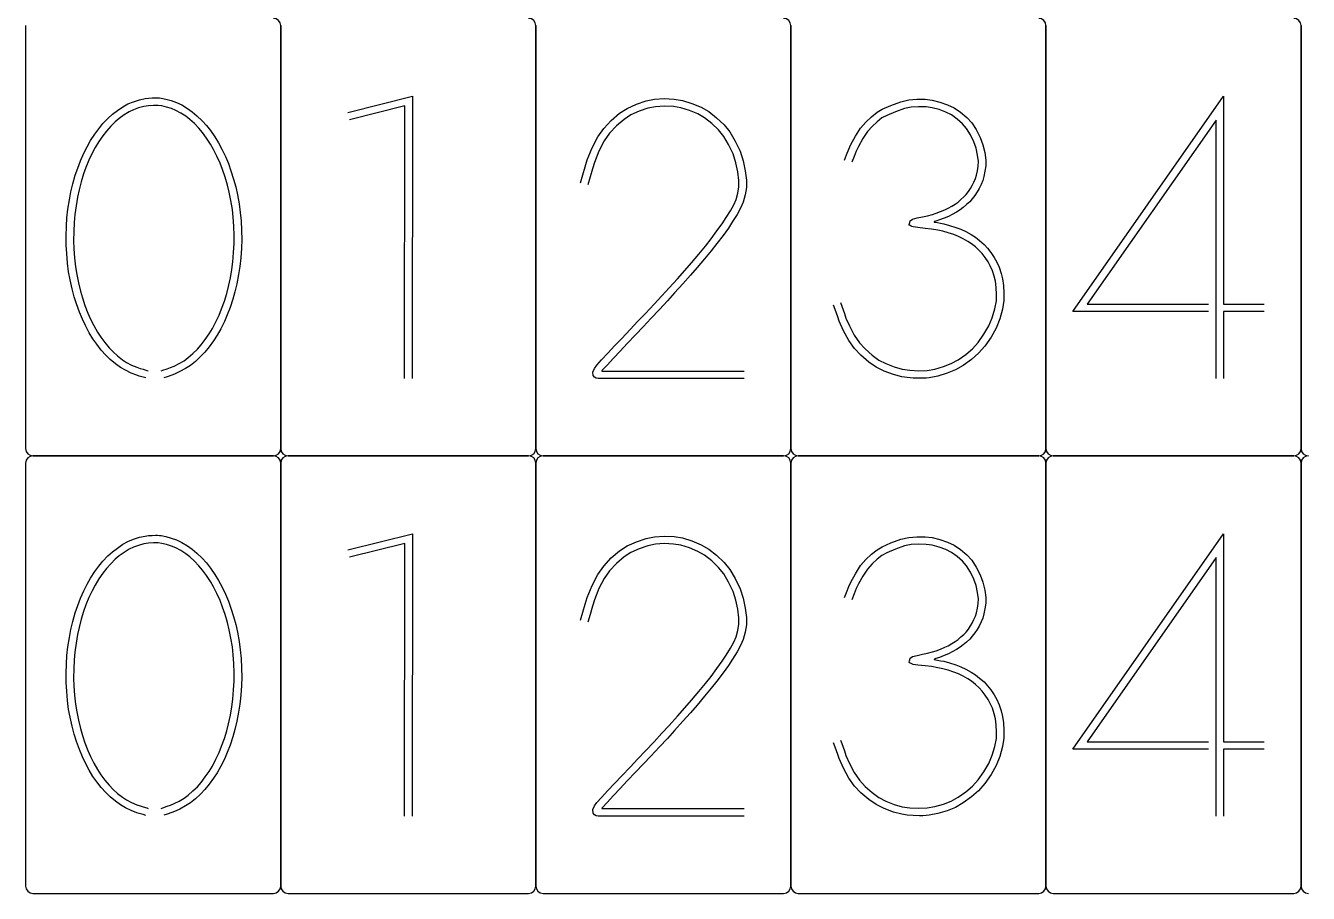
# Model space of a CAD drawing. Header units: millimetres. Extents: x -1 to 349, y -2 to 358.
# Drawn here: x -1 to 175, y -2 to 117 of the extents above; entities that cross this region are included whole.
import ezdxf

# ---------------------------------------------------------------- set-up
doc = ezdxf.new("R2010")
doc.units = ezdxf.units.MM

msp = doc.modelspace()

# ---------------------------------------------------------------- linework, layer by layer
for points in [[(-1, 117), (-1, 59)], [(34, 117), (34, 59)], [(34, 59), (34, 117)], [(69, 117), (69, 59)], [(69, 59), (69, 117)], [(104, 117), (104, 59)], [(104, 59), (104, 117)], [(139, 117), (139, 59)], [(139, 59), (139, 117)], [(174, 117), (174, 59)], [(174, 59), (174, 117)], [(11.58, 105.36), (12.35, 105.87)], [(12.35, 105.87), (13.04, 106.26)], [(13.04, 106.26), (13.78, 106.56)], [(13.78, 106.56), (14.62, 106.83)], [(14.5, 105.72), (13.79, 105.46)], [(15.23, 105.92), (14.5, 105.72)], [(14.62, 106.83), (15.38, 107)], [(15.85, 106.02), (15.23, 105.92)], [(15.38, 107), (15.84, 107.06)], [(15.84, 107.06), (16.34, 107.09)], [(16.54, 106.07), (15.85, 106.02)], [(16.34, 107.09), (16.83, 107.1)], [(17.19, 106.07), (16.54, 106.07)], [(16.83, 107.1), (17.11, 107.1)], [(17.11, 107.1), (17.36, 107.09)], [(17.7, 106), (17.19, 106.07)], [(17.36, 107.09), (17.58, 107.07)], [(17.58, 107.07), (18.22, 106.94)], [(18.34, 105.84), (17.7, 106)], [(18.22, 106.94), (18.98, 106.72)], [(19, 105.63), (18.34, 105.84)], [(18.98, 106.72), (19.69, 106.46)], [(19.6, 105.38), (19, 105.63)], [(19.69, 106.46), (20.41, 106.12)], [(20.41, 106.12), (21.19, 105.66)], [(21.19, 105.66), (21.87, 105.18)], [(43.2, 105.09), (52.06, 107.31)], [(51.03, 105.99), (43.45, 104.09)], [(50.99, 68.6), (51.03, 105.99)], [(52.06, 107.31), (52.02, 68.6)], [(80.49, 104.98), (81.54, 105.65)], [(81.54, 105.65), (82.8, 106.23)], [(82.8, 106.23), (84.12, 106.68)], [(84.37, 105.68), (83.18, 105.27)], [(84.12, 106.68), (85.28, 106.91)], [(85.41, 105.89), (84.37, 105.68)], [(85.28, 106.91), (86.62, 106.99)], [(86.63, 105.96), (85.41, 105.89)], [(86.62, 106.99), (87.98, 106.93)], [(87.87, 105.91), (86.63, 105.96)], [(88.91, 105.74), (87.87, 105.91)], [(87.98, 106.93), (89.14, 106.74)], [(90.07, 105.37), (88.91, 105.74)], [(89.14, 106.74), (90.42, 106.34)], [(90.42, 106.34), (91.69, 105.81)], [(91.69, 105.81), (92.73, 105.22)], [(116.51, 105.53), (117.7, 106.05)], [(117.7, 106.05), (119.1, 106.56)], [(119.6, 105.64), (118.35, 105.2)], [(119.1, 106.56), (120.18, 106.81)], [(120.51, 105.82), (119.6, 105.64)], [(120.18, 106.81), (121.28, 106.9)], [(121.53, 105.88), (120.51, 105.82)], [(121.28, 106.9), (122.42, 106.9)], [(122.54, 105.86), (121.53, 105.88)], [(122.42, 106.9), (123.4, 106.79)], [(123.39, 105.74), (122.54, 105.86)], [(124.35, 105.48), (123.39, 105.74)], [(123.4, 106.79), (124.45, 106.53)], [(124.45, 106.53), (125.5, 106.16)], [(125.5, 106.16), (126.38, 105.74)], [(126.38, 105.74), (127.27, 105.14)], [(142.68, 77.78), (163.36, 107.31)], [(163.36, 107.31), (163.36, 78.8)], [(9.61, 103.56), (10.29, 104.27)], [(10.29, 104.27), (10.91, 104.85)], [(10.91, 104.85), (11.58, 105.36)], [(11.85, 104.29), (11.3, 103.82)], [(12.52, 104.76), (11.85, 104.29)], [(13.2, 105.18), (12.52, 104.76)], [(13.79, 105.46), (13.2, 105.18)], [(20.29, 105), (19.6, 105.38)], [(20.96, 104.57), (20.29, 105)], [(21.52, 104.14), (20.96, 104.57)], [(22.15, 103.56), (21.52, 104.14)], [(21.87, 105.18), (22.51, 104.64)], [(22.51, 104.64), (23.2, 103.97)], [(23.2, 103.97), (23.81, 103.31)], [(78.33, 102.89), (79.36, 104)], [(79.36, 104), (80.49, 104.98)], [(81.1, 104.15), (80.07, 103.25)], [(82.03, 104.75), (81.1, 104.15)], [(83.18, 105.27), (82.03, 104.75)], [(91.23, 104.89), (90.07, 105.37)], [(92.16, 104.36), (91.23, 104.89)], [(93.13, 103.59), (92.16, 104.36)], [(92.73, 105.22), (93.8, 104.38)], [(93.8, 104.38), (94.83, 103.39)], [(114.27, 103.77), (115.06, 104.51)], [(115.06, 104.51), (115.83, 105.13)], [(115.83, 105.13), (116.51, 105.53)], [(116.5, 104.35), (115.85, 103.83)], [(117.16, 104.69), (116.5, 104.35)], [(118.35, 105.2), (117.16, 104.69)], [(125.27, 105.15), (124.35, 105.48)], [(126.02, 104.76), (125.27, 105.15)], [(126.81, 104.19), (126.02, 104.76)], [(127.56, 103.55), (126.81, 104.19)], [(127.27, 105.14), (128.13, 104.42)], [(128.13, 104.42), (128.81, 103.69)], [(162.33, 104.05), (144.66, 78.8)], [(162.33, 78.8), (162.33, 104.05)], [(7.92, 101.24), (8.49, 102.13)], [(8.49, 102.13), (9.03, 102.87)], [(9.03, 102.87), (9.61, 103.56)], [(10.09, 102.54), (9.6, 101.91)], [(10.69, 103.21), (10.09, 102.54)], [(11.3, 103.82), (10.69, 103.21)], [(22.77, 102.93), (22.15, 103.56)], [(23.27, 102.34), (22.77, 102.93)], [(23.82, 101.58), (23.27, 102.34)], [(23.81, 103.31), (24.36, 102.6)], [(24.36, 102.6), (24.96, 101.74)], [(77.52, 101.75), (78.33, 102.89)], [(79.12, 102.24), (78.39, 101.2)], [(80.07, 103.25), (79.12, 102.24)], [(94.08, 102.7), (93.13, 103.59)], [(94.79, 101.82), (94.08, 102.7)], [(94.83, 103.39), (95.63, 102.42)], [(95.63, 102.42), (96.37, 101.18)], [(112.85, 101.84), (113.57, 102.94)], [(113.57, 102.94), (114.27, 103.77)], [(114.51, 102.48), (113.86, 101.52)], [(115.14, 103.18), (114.51, 102.48)], [(115.85, 103.83), (115.14, 103.18)], [(128.11, 102.9), (127.56, 103.55)], [(128.65, 102.03), (128.11, 102.9)], [(128.81, 103.69), (129.43, 102.75)], [(129.43, 102.75), (129.98, 101.68)], [(6.99, 99.5), (7.42, 100.38)], [(7.42, 100.38), (7.92, 101.24)], [(9.06, 101.12), (8.54, 100.27)], [(9.6, 101.91), (9.06, 101.12)], [(24.36, 100.77), (23.82, 101.58)], [(24.79, 100.03), (24.36, 100.77)], [(24.96, 101.74), (25.47, 100.92)], [(25.47, 100.92), (25.93, 100.07)], [(76.73, 100.23), (77.52, 101.75)], [(78.39, 101.2), (77.66, 99.79)], [(95.46, 100.69), (94.79, 101.82)], [(96.06, 99.4), (95.46, 100.69)], [(96.37, 101.18), (97.02, 99.77)], [(111.97, 100.07), (112.23, 100.68)], [(112.23, 100.68), (112.85, 101.84)], [(113.26, 100.45), (112.97, 99.79)], [(113.86, 101.52), (113.26, 100.45)], [(129.12, 101.08), (128.65, 102.03)], [(129.41, 100.2), (129.12, 101.08)], [(129.98, 101.68), (130.35, 100.66)], [(130.35, 100.66), (130.6, 99.6)], [(6.53, 98.46), (6.99, 99.5)], [(7.69, 98.56), (7.27, 97.57)], [(8.13, 99.51), (7.69, 98.56)], [(8.54, 100.27), (8.13, 99.51)], [(25.25, 99.11), (24.79, 100.03)], [(25.69, 98.15), (25.25, 99.11)], [(25.93, 100.07), (26.41, 99.05)], [(26.41, 99.05), (26.82, 98.09)], [(75.77, 97.65), (76.06, 98.58)], [(76.06, 98.58), (76.73, 100.23)], [(77.66, 99.79), (77.03, 98.24)], [(96.45, 98.21), (96.06, 99.4)], [(97.02, 99.77), (97.45, 98.47)], [(111.36, 98.56), (111.65, 99.27)], [(111.65, 99.27), (111.97, 100.07)], [(112.68, 99.06), (112.36, 98.27)], [(112.97, 99.79), (112.68, 99.06)], [(129.61, 99.26), (129.41, 100.2)], [(129.72, 98.39), (129.61, 99.26)], [(130.6, 99.6), (130.73, 98.57)], [(130.73, 98.57), (130.73, 97.78)], [(5.81, 96.48), (6.14, 97.47)], [(6.14, 97.47), (6.53, 98.46)], [(7.27, 97.57), (6.95, 96.67)], [(26.03, 97.27), (25.69, 98.15)], [(26.38, 96.23), (26.03, 97.27)], [(26.82, 98.09), (27.17, 97.11)], [(27.17, 97.11), (27.53, 95.97)], [(75.45, 96.54), (75.77, 97.65)], [(76.76, 97.37), (76.44, 96.26)], [(77.03, 98.24), (76.76, 97.37)], [(96.72, 96.97), (96.45, 98.21)], [(96.87, 95.78), (96.72, 96.97)], [(97.45, 98.47), (97.74, 97.1)], [(97.74, 97.1), (97.9, 95.81)], [(129.47, 96.48), (129.6, 97.09)], [(129.6, 97.09), (129.69, 97.75)], [(129.69, 97.75), (129.72, 98.39)], [(130.63, 97.03), (130.49, 96.32)], [(130.73, 97.78), (130.63, 97.03)], [(5.21, 94.2), (5.48, 95.3)], [(5.48, 95.3), (5.81, 96.48)], [(6.63, 95.6), (6.33, 94.48)], [(6.95, 96.67), (6.63, 95.6)], [(26.7, 95.13), (26.38, 96.23)], [(26.94, 94.15), (26.7, 95.13)], [(27.53, 95.97), (27.83, 94.89)], [(75.14, 95.45), (75.45, 96.54)], [(76.44, 96.26), (76.13, 95.17)], [(96.87, 94.9), (96.87, 95.78)], [(97.9, 95.81), (97.9, 94.81)], [(128.65, 94.67), (128.87, 95.06)], [(128.87, 95.06), (129.11, 95.54)], [(129.11, 95.54), (129.32, 96.03)], [(129.32, 96.03), (129.47, 96.48)], [(130.09, 95.22), (129.83, 94.66)], [(130.32, 95.76), (130.09, 95.22)], [(130.49, 96.32), (130.32, 95.76)], [(5, 93.11), (5.21, 94.2)], [(6.11, 93.49), (5.92, 92.31)], [(6.33, 94.48), (6.11, 93.49)], [(27.16, 93), (26.94, 94.15)], [(27.83, 94.89), (28.06, 93.81)], [(28.06, 93.81), (28.28, 92.55)], [(96.48, 93.16), (96.73, 94.03)], [(96.73, 94.03), (96.87, 94.9)], [(97.73, 93.8), (97.45, 92.8)], [(97.9, 94.81), (97.73, 93.8)], [(127.34, 93.16), (127.72, 93.51)], [(127.72, 93.51), (128.03, 93.84)], [(128.03, 93.84), (128.35, 94.25)], [(128.35, 94.25), (128.65, 94.67)], [(129.25, 93.73), (128.88, 93.26)], [(129.57, 94.2), (129.25, 93.73)], [(129.83, 94.66), (129.57, 94.2)], [(4.67, 90.64), (4.81, 91.83)], [(4.81, 91.83), (5, 93.11)], [(5.92, 92.31), (5.75, 91.09)], [(27.36, 91.79), (27.16, 93)], [(27.48, 90.73), (27.36, 91.79)], [(28.28, 92.55), (28.45, 91.38)], [(95.14, 90.68), (95.72, 91.62)], [(95.72, 91.62), (96.18, 92.45)], [(96.18, 92.45), (96.48, 93.16)], [(97.1, 91.99), (96.61, 91.11)], [(97.45, 92.8), (97.1, 91.99)], [(124.55, 91.51), (125.11, 91.74)], [(125.11, 91.74), (125.57, 91.96)], [(125.57, 91.96), (126.07, 92.25)], [(126.07, 92.25), (126.55, 92.54)], [(126.55, 92.54), (126.93, 92.81)], [(127.21, 91.75), (126.71, 91.43)], [(126.93, 92.81), (127.34, 93.16)], [(127.65, 92.07), (127.21, 91.75)], [(128.11, 92.47), (127.65, 92.07)], [(128.53, 92.86), (128.11, 92.47)], [(128.88, 93.26), (128.53, 92.86)], [(4.6, 89.48), (4.67, 90.64)], [(5.65, 90.02), (5.6, 88.78)], [(5.75, 91.09), (5.65, 90.02)], [(27.56, 89.5), (27.48, 90.73)], [(28.45, 91.38), (28.55, 90.23)], [(28.55, 90.23), (28.62, 88.9)], [(93.86, 88.84), (94.58, 89.83)], [(94.58, 89.83), (95.14, 90.68)], [(96.01, 90.13), (95.42, 89.25)], [(96.61, 91.11), (96.01, 90.13)], [(120.25, 89.71), (120.27, 89.87)], [(120.27, 89.87), (120.3, 90.01)], [(120.3, 90.01), (120.38, 90.24)], [(120.38, 90.24), (120.69, 90.46)], [(120.69, 90.46), (121.33, 90.63)], [(121.33, 90.63), (122.06, 90.78)], [(122.06, 90.78), (122.75, 90.94)], [(122.75, 90.94), (123.41, 91.11)], [(123.41, 91.11), (123.94, 91.28)], [(123.66, 90.12), (123.64, 90.07)], [(123.64, 90.07), (124.11, 90)], [(123.78, 90.15), (123.66, 90.12)], [(123.9, 90.19), (123.78, 90.15)], [(124.4, 90.36), (123.9, 90.19)], [(123.94, 91.28), (124.55, 91.51)], [(124.11, 90), (124.55, 89.91)], [(125.05, 90.6), (124.4, 90.36)], [(124.55, 89.91), (124.99, 89.82)], [(124.99, 89.82), (125.78, 89.61)], [(125.64, 90.85), (125.05, 90.6)], [(126.15, 91.11), (125.64, 90.85)], [(126.71, 91.43), (126.15, 91.11)], [(4.56, 88.14), (4.6, 89.48)], [(4.56, 86.91), (4.56, 88.14)], [(5.6, 88.78), (5.58, 87.5)], [(27.61, 88.23), (27.56, 89.5)], [(27.6, 87.12), (27.61, 88.23)], [(28.62, 88.9), (28.64, 87.66)], [(93.04, 87.75), (93.86, 88.84)], [(94.69, 88.24), (93.85, 87.12)], [(95.42, 89.25), (94.69, 88.24)], [(120.25, 89.66), (120.25, 89.71)], [(120.37, 89.59), (120.25, 89.66)], [(120.51, 89.51), (120.37, 89.59)], [(120.58, 89.47), (120.51, 89.51)], [(120.79, 89.4), (120.58, 89.47)], [(121.41, 89.3), (120.79, 89.4)], [(122.43, 89.2), (121.41, 89.3)], [(123.28, 89.09), (122.43, 89.2)], [(124.14, 88.95), (123.28, 89.09)], [(124.84, 88.8), (124.14, 88.95)], [(125.6, 88.59), (124.84, 88.8)], [(126.36, 88.34), (125.6, 88.59)], [(125.78, 89.61), (126.61, 89.34)], [(126.98, 88.1), (126.36, 88.34)], [(126.61, 89.34), (127.3, 89.08)], [(127.62, 87.78), (126.98, 88.1)], [(127.3, 89.08), (128, 88.75)], [(128, 88.75), (128.72, 88.35)], [(128.72, 88.35), (129.32, 87.97)], [(4.63, 85.74), (4.56, 86.91)], [(5.58, 87.5), (5.62, 86.4)], [(5.62, 86.4), (5.71, 85.17)], [(27.54, 85.89), (27.6, 87.12)], [(28.6, 86.49), (28.51, 85.16)], [(28.64, 87.66), (28.6, 86.49)], [(91.36, 85.68), (92.26, 86.78)], [(92.26, 86.78), (93.04, 87.75)], [(93.85, 87.12), (93.06, 86.13)], [(128.28, 87.42), (127.62, 87.78)], [(128.79, 87.08), (128.28, 87.42)], [(129.32, 86.66), (128.79, 87.08)], [(129.32, 87.97), (129.9, 87.52)], [(129.85, 86.18), (129.32, 86.66)], [(129.9, 87.52), (130.5, 86.99)], [(130.5, 86.99), (130.99, 86.48)], [(130.99, 86.48), (131.44, 85.89)], [(4.75, 84.43), (4.63, 85.74)], [(5.71, 85.17), (5.84, 83.93)], [(27.3, 83.58), (27.43, 84.63)], [(27.43, 84.63), (27.54, 85.89)], [(28.51, 85.16), (28.39, 83.95)], [(89.44, 83.44), (90.35, 84.49)], [(90.35, 84.49), (91.36, 85.68)], [(92.15, 85.03), (91.13, 83.82)], [(93.06, 86.13), (92.15, 85.03)], [(130.26, 85.74), (129.85, 86.18)], [(130.67, 85.2), (130.26, 85.74)], [(131.07, 84.6), (130.67, 85.2)], [(131.36, 84.04), (131.07, 84.6)], [(131.44, 85.89), (131.89, 85.22)], [(131.89, 85.22), (132.25, 84.58)], [(132.25, 84.58), (132.56, 83.86)], [(4.9, 83.23), (4.75, 84.43)], [(5.1, 82.14), (4.9, 83.23)], [(5.84, 83.93), (6, 82.89)], [(6, 82.89), (6.23, 81.75)], [(27.09, 82.42), (27.3, 83.58)], [(28.22, 82.85), (27.98, 81.61)], [(28.39, 83.95), (28.22, 82.85)], [(88.42, 82.29), (89.44, 83.44)], [(90.21, 82.76), (89.18, 81.6)], [(91.13, 83.82), (90.21, 82.76)], [(131.64, 83.38), (131.36, 84.04)], [(131.89, 82.63), (131.64, 83.38)], [(132.56, 83.86), (132.84, 83.03)], [(132.84, 83.03), (133.05, 82.27)], [(5.37, 80.92), (5.1, 82.14)], [(6.23, 81.75), (6.51, 80.6)], [(26.6, 80.27), (26.85, 81.24)], [(26.85, 81.24), (27.09, 82.42)], [(27.98, 81.61), (27.72, 80.48)], [(86.29, 79.95), (87.29, 81.04)], [(87.29, 81.04), (88.42, 82.29)], [(89.18, 81.6), (88.05, 80.35)], [(132.06, 81.95), (131.89, 82.63)], [(132.17, 81.11), (132.06, 81.95)], [(132.22, 80.14), (132.17, 81.11)], [(133.05, 82.27), (133.18, 81.37)], [(133.18, 81.37), (133.24, 80.31)], [(5.65, 79.82), (5.37, 80.92)], [(5.97, 78.83), (5.65, 79.82)], [(6.51, 80.6), (6.78, 79.65)], [(6.78, 79.65), (7.13, 78.62)], [(25.89, 78.17), (26.27, 79.22)], [(26.27, 79.22), (26.6, 80.27)], [(27.43, 79.47), (27.05, 78.34)], [(27.72, 80.48), (27.43, 79.47)], [(85.22, 78.79), (86.29, 79.95)], [(87.05, 79.25), (85.97, 78.09)], [(88.05, 80.35), (87.05, 79.25)], [(131.98, 78.15), (132.19, 79.24)], [(132.19, 79.24), (132.22, 80.14)], [(133.23, 79.29), (133.03, 78.12)], [(133.24, 80.31), (133.23, 79.29)], [(6.37, 77.72), (5.97, 78.83)], [(6.78, 76.73), (6.37, 77.72)], [(7.13, 78.62), (7.53, 77.59)], [(7.53, 77.59), (7.9, 76.75)], [(25.54, 77.3), (25.89, 78.17)], [(27.05, 78.34), (26.67, 77.32)], [(83.02, 76.45), (84.04, 77.54)], [(84.04, 77.54), (85.22, 78.79)], [(85.97, 78.09), (84.79, 76.83)], [(110.06, 78.06), (109.85, 78.66)], [(110.42, 77.05), (110.06, 78.06)], [(110.82, 79.01), (110.98, 78.54)], [(110.98, 78.54), (111.34, 77.53)], [(111.34, 77.53), (111.56, 76.9)], [(131.61, 76.93), (131.98, 78.15)], [(133.03, 78.12), (132.65, 76.78)], [(161.28, 77.78), (142.68, 77.78)], [(144.66, 78.8), (161.28, 78.8)], [(162.33, 77.78), (162.33, 78.8)], [(162.33, 68.6), (162.33, 77.78)], [(163.36, 78.8), (168.96, 78.8)], [(163.36, 77.78), (163.36, 68.6)], [(168.96, 77.78), (163.36, 77.78)], [(7.2, 75.86), (6.78, 76.73)], [(7.72, 74.89), (7.2, 75.86)], [(7.9, 76.75), (8.36, 75.86)], [(8.36, 75.86), (8.86, 74.97)], [(24.62, 75.46), (25.1, 76.38)], [(25.1, 76.38), (25.54, 77.3)], [(26.27, 76.42), (25.77, 75.43)], [(26.67, 77.32), (26.27, 76.42)], [(81.95, 75.32), (83.02, 76.45)], [(83.77, 75.74), (82.7, 74.62)], [(84.79, 76.83), (83.77, 75.74)], [(110.62, 76.49), (110.42, 77.05)], [(111.2, 75.16), (110.62, 76.49)], [(111.56, 76.9), (112.02, 75.81)], [(112.02, 75.81), (112.7, 74.55)], [(130.48, 74.67), (131.15, 75.82)], [(131.15, 75.82), (131.61, 76.93)], [(132.65, 76.78), (132.15, 75.53)], [(8.23, 74.04), (7.72, 74.89)], [(8.75, 73.3), (8.23, 74.04)], [(8.86, 74.97), (9.32, 74.27)], [(9.32, 74.27), (9.87, 73.54)], [(23.07, 73.21), (23.65, 73.96)], [(23.65, 73.96), (24.18, 74.73)], [(24.18, 74.73), (24.62, 75.46)], [(25.28, 74.54), (24.78, 73.78)], [(25.77, 75.43), (25.28, 74.54)], [(79.81, 73.08), (80.8, 74.11)], [(80.8, 74.11), (81.95, 75.32)], [(82.7, 74.62), (81.55, 73.41)], [(111.95, 73.81), (111.2, 75.16)], [(112.7, 74.55), (113.4, 73.51)], [(129.69, 73.55), (130.48, 74.67)], [(131.46, 74.3), (130.61, 73.05)], [(132.15, 75.53), (131.46, 74.3)], [(9.38, 72.51), (8.75, 73.3)], [(9.99, 71.81), (9.38, 72.51)], [(9.87, 73.54), (10.46, 72.82)], [(10.46, 72.82), (10.99, 72.26)], [(10.99, 72.26), (11.6, 71.71)], [(21.95, 72.04), (22.56, 72.62)], [(22.56, 72.62), (23.07, 73.21)], [(23.58, 72.22), (23, 71.61)], [(24.17, 72.95), (23.58, 72.22)], [(24.78, 73.78), (24.17, 72.95)], [(78.89, 72.1), (79.81, 73.08)], [(80.56, 72.37), (79.65, 71.4)], [(81.55, 73.41), (80.56, 72.37)], [(112.71, 72.73), (111.95, 73.81)], [(113.61, 71.79), (112.71, 72.73)], [(113.4, 73.51), (114.17, 72.67)], [(114.17, 72.67), (115.14, 71.82)], [(128.01, 71.91), (128.93, 72.69)], [(128.93, 72.69), (129.69, 73.55)], [(130.61, 73.05), (129.76, 72.07)], [(10.59, 71.23), (9.99, 71.81)], [(11.31, 70.63), (10.59, 71.23)], [(12.01, 70.12), (11.31, 70.63)], [(11.6, 71.71), (12.27, 71.19)], [(12.27, 71.19), (12.85, 70.81)], [(12.85, 70.81), (13.52, 70.46)], [(13.52, 70.46), (14.24, 70.15)], [(19.36, 70.31), (20.07, 70.66)], [(20.07, 70.66), (20.73, 71.05)], [(20.73, 71.05), (21.3, 71.47)], [(21.61, 70.41), (20.95, 69.98)], [(21.3, 71.47), (21.95, 72.04)], [(22.29, 70.96), (21.61, 70.41)], [(23, 71.61), (22.29, 70.96)], [(77.03, 69.99), (77.37, 70.45)], [(77.37, 70.45), (78.01, 71.15)], [(78.01, 71.15), (78.89, 72.1)], [(78.77, 70.46), (78.16, 69.79)], [(79.65, 71.4), (78.77, 70.46)], [(114.68, 70.87), (113.61, 71.79)], [(115.69, 70.17), (114.68, 70.87)], [(115.14, 71.82), (116.08, 71.14)], [(116.08, 71.14), (117.04, 70.65)], [(117.04, 70.65), (118.19, 70.19)], [(124.93, 70.25), (126.01, 70.66)], [(126.01, 70.66), (126.96, 71.18)], [(127.65, 70.4), (126.58, 69.79)], [(126.96, 71.18), (128.01, 71.91)], [(128.79, 71.22), (127.65, 70.4)], [(129.76, 72.07), (128.79, 71.22)], [(12.68, 69.73), (12.01, 70.12)], [(13.48, 69.35), (12.68, 69.73)], [(14.25, 69.05), (13.48, 69.35)], [(14.24, 70.15), (14.73, 69.99)], [(14.59, 68.95), (14.25, 69.05)], [(15.11, 68.8), (14.59, 68.95)], [(14.73, 69.99), (15.13, 69.87)], [(15.5, 68.69), (15.11, 68.8)], [(15.13, 69.87), (15.64, 69.72)], [(15.64, 69.72), (15.81, 69.65)], [(17.61, 69.64), (17.8, 69.73)], [(17.8, 69.73), (18.4, 69.95)], [(18.43, 68.86), (17.97, 68.7)], [(18.4, 69.95), (18.87, 70.11)], [(19.04, 69.08), (18.43, 68.86)], [(18.87, 70.11), (19.36, 70.31)], [(19.41, 69.21), (19.04, 69.08)], [(20.16, 69.55), (19.41, 69.21)], [(20.95, 69.98), (20.16, 69.55)], [(76.83, 69.49), (77.03, 69.99)], [(76.88, 69), (76.83, 69.49)], [(77.03, 68.78), (76.88, 69)], [(77.26, 68.65), (77.03, 68.78)], [(77.54, 68.6), (77.26, 68.65)], [(78.07, 69.68), (78.05, 69.63)], [(78.05, 69.63), (83.45, 69.63)], [(78.11, 69.73), (78.07, 69.68)], [(78.16, 69.79), (78.11, 69.73)], [(83.45, 69.63), (92.78, 69.63)], [(92.78, 69.63), (97.57, 69.63)], [(116.8, 69.63), (115.69, 70.17)], [(118.06, 69.15), (116.8, 69.63)], [(119.22, 68.84), (118.06, 69.15)], [(118.19, 70.19), (119.28, 69.88)], [(119.95, 68.73), (119.22, 68.84)], [(119.28, 69.88), (120.33, 69.73)], [(120.77, 68.66), (119.95, 68.73)], [(120.33, 69.73), (121.56, 69.67)], [(121.63, 68.64), (120.77, 68.66)], [(121.56, 69.67), (122.69, 69.72)], [(122.11, 68.65), (121.63, 68.64)], [(122.56, 68.67), (122.11, 68.65)], [(122.96, 68.71), (122.56, 68.67)], [(122.69, 69.72), (123.74, 69.91)], [(124.14, 68.94), (122.96, 68.71)], [(123.74, 69.91), (124.93, 70.25)], [(125.44, 69.33), (124.14, 68.94)], [(126.58, 69.79), (125.44, 69.33)], [(82.87, 68.6), (77.54, 68.6)], [(92.45, 68.6), (82.87, 68.6)], [(97.57, 68.6), (92.45, 68.6)], [(-1, 57), (-1, -1)], [(33, 58), (0, 58)], [(0, 58), (33, 58)], [(34, 57), (34, -1)], [(34, -1), (34, 57)], [(68, 58), (35, 58)], [(35, 58), (68, 58)], [(69, 57), (69, -1)], [(69, -1), (69, 57)], [(103, 58), (70, 58)], [(70, 58), (103, 58)], [(104, 57), (104, -1)], [(104, -1), (104, 57)], [(138, 58), (105, 58)], [(105, 58), (138, 58)], [(139, 57), (139, -1)], [(139, -1), (139, 57)], [(173, 58), (140, 58)], [(140, 58), (173, 58)], [(174, 57), (174, -1)], [(174, -1), (174, 57)], [(11.58, 45.36), (12.35, 45.87)], [(12.35, 45.87), (13.04, 46.26)], [(13.04, 46.26), (13.78, 46.56)], [(13.78, 46.56), (14.62, 46.83)], [(15.23, 45.92), (14.5, 45.72)], [(14.62, 46.83), (15.38, 47)], [(15.85, 46.02), (15.23, 45.92)], [(15.38, 47), (15.84, 47.06)], [(15.84, 47.06), (16.34, 47.09)], [(16.54, 46.07), (15.85, 46.02)], [(16.34, 47.09), (16.83, 47.1)], [(17.19, 46.07), (16.54, 46.07)], [(16.83, 47.1), (17.11, 47.1)], [(17.11, 47.1), (17.36, 47.09)], [(17.7, 46), (17.19, 46.07)], [(17.36, 47.09), (17.58, 47.07)], [(17.58, 47.07), (18.22, 46.94)], [(18.34, 45.84), (17.7, 46)], [(18.22, 46.94), (18.98, 46.72)], [(19, 45.63), (18.34, 45.84)], [(18.98, 46.72), (19.69, 46.46)], [(19.69, 46.46), (20.41, 46.12)], [(20.41, 46.12), (21.19, 45.66)], [(43.2, 45.09), (52.06, 47.31)], [(51.03, 45.99), (43.45, 44.09)], [(50.99, 8.6), (51.03, 45.99)], [(52.06, 47.31), (52.02, 8.6)], [(81.54, 45.65), (82.8, 46.23)], [(82.8, 46.23), (84.12, 46.68)], [(84.12, 46.68), (85.28, 46.91)], [(85.41, 45.89), (84.37, 45.68)], [(85.28, 46.91), (86.62, 46.99)], [(86.63, 45.96), (85.41, 45.89)], [(86.62, 46.99), (87.98, 46.93)], [(87.87, 45.91), (86.63, 45.96)], [(88.91, 45.74), (87.87, 45.91)], [(87.98, 46.93), (89.14, 46.74)], [(89.14, 46.74), (90.42, 46.34)], [(90.42, 46.34), (91.69, 45.81)], [(91.69, 45.81), (92.73, 45.22)], [(116.51, 45.53), (117.7, 46.05)], [(117.7, 46.05), (119.1, 46.56)], [(119.1, 46.56), (120.18, 46.81)], [(120.51, 45.82), (119.6, 45.64)], [(120.18, 46.81), (121.28, 46.9)], [(121.53, 45.88), (120.51, 45.82)], [(121.28, 46.9), (122.42, 46.9)], [(122.54, 45.86), (121.53, 45.88)], [(122.42, 46.9), (123.4, 46.79)], [(123.39, 45.74), (122.54, 45.86)], [(123.4, 46.79), (124.45, 46.53)], [(124.45, 46.53), (125.5, 46.16)], [(125.5, 46.16), (126.38, 45.74)], [(142.68, 17.78), (163.36, 47.31)], [(163.36, 47.31), (163.36, 18.8)], [(9.61, 43.56), (10.29, 44.27)], [(10.29, 44.27), (10.91, 44.85)], [(10.91, 44.85), (11.58, 45.36)], [(11.85, 44.29), (11.3, 43.82)], [(12.52, 44.76), (11.85, 44.29)], [(13.2, 45.18), (12.52, 44.76)], [(13.79, 45.46), (13.2, 45.18)], [(14.5, 45.72), (13.79, 45.46)], [(19.6, 45.38), (19, 45.63)], [(20.29, 45), (19.6, 45.38)], [(20.96, 44.57), (20.29, 45)], [(21.52, 44.14), (20.96, 44.57)], [(21.19, 45.66), (21.87, 45.18)], [(22.15, 43.56), (21.52, 44.14)], [(21.87, 45.18), (22.51, 44.64)], [(22.51, 44.64), (23.2, 43.97)], [(79.36, 44), (80.49, 44.98)], [(81.1, 44.15), (80.07, 43.25)], [(80.49, 44.98), (81.54, 45.65)], [(82.03, 44.75), (81.1, 44.15)], [(83.18, 45.27), (82.03, 44.75)], [(84.37, 45.68), (83.18, 45.27)], [(90.07, 45.37), (88.91, 45.74)], [(91.23, 44.89), (90.07, 45.37)], [(92.16, 44.36), (91.23, 44.89)], [(93.13, 43.59), (92.16, 44.36)], [(92.73, 45.22), (93.8, 44.38)], [(93.8, 44.38), (94.83, 43.39)], [(114.27, 43.77), (115.06, 44.51)], [(115.06, 44.51), (115.83, 45.13)], [(115.83, 45.13), (116.51, 45.53)], [(116.5, 44.35), (115.85, 43.83)], [(117.16, 44.69), (116.5, 44.35)], [(118.35, 45.2), (117.16, 44.69)], [(119.6, 45.64), (118.35, 45.2)], [(124.35, 45.48), (123.39, 45.74)], [(125.27, 45.15), (124.35, 45.48)], [(126.02, 44.76), (125.27, 45.15)], [(126.81, 44.19), (126.02, 44.76)], [(126.38, 45.74), (127.27, 45.14)], [(127.56, 43.55), (126.81, 44.19)], [(127.27, 45.14), (128.13, 44.42)], [(128.13, 44.42), (128.81, 43.69)], [(162.33, 44.05), (144.66, 18.8)], [(162.33, 18.8), (162.33, 44.05)], [(8.49, 42.13), (9.03, 42.87)], [(9.03, 42.87), (9.61, 43.56)], [(10.09, 42.54), (9.6, 41.91)], [(10.69, 43.21), (10.09, 42.54)], [(11.3, 43.82), (10.69, 43.21)], [(22.77, 42.93), (22.15, 43.56)], [(23.27, 42.34), (22.77, 42.93)], [(23.2, 43.97), (23.81, 43.31)], [(23.82, 41.58), (23.27, 42.34)], [(23.81, 43.31), (24.36, 42.6)], [(24.36, 42.6), (24.96, 41.74)], [(77.52, 41.75), (78.33, 42.89)], [(78.33, 42.89), (79.36, 44)], [(79.12, 42.24), (78.39, 41.2)], [(80.07, 43.25), (79.12, 42.24)], [(94.08, 42.7), (93.13, 43.59)], [(94.79, 41.82), (94.08, 42.7)], [(94.83, 43.39), (95.63, 42.42)], [(95.63, 42.42), (96.37, 41.18)], [(112.85, 41.84), (113.57, 42.94)], [(113.57, 42.94), (114.27, 43.77)], [(114.51, 42.48), (113.86, 41.52)], [(115.14, 43.18), (114.51, 42.48)], [(115.85, 43.83), (115.14, 43.18)], [(128.11, 42.9), (127.56, 43.55)], [(128.65, 42.03), (128.11, 42.9)], [(128.81, 43.69), (129.43, 42.75)], [(129.43, 42.75), (129.98, 41.68)], [(7.42, 40.38), (7.92, 41.24)], [(7.92, 41.24), (8.49, 42.13)], [(9.06, 41.12), (8.54, 40.27)], [(9.6, 41.91), (9.06, 41.12)], [(24.36, 40.77), (23.82, 41.58)], [(24.79, 40.03), (24.36, 40.77)], [(24.96, 41.74), (25.47, 40.92)], [(25.47, 40.92), (25.93, 40.07)], [(76.73, 40.23), (77.52, 41.75)], [(78.39, 41.2), (77.66, 39.79)], [(95.46, 40.69), (94.79, 41.82)], [(96.06, 39.4), (95.46, 40.69)], [(96.37, 41.18), (97.02, 39.77)], [(111.97, 40.07), (112.23, 40.68)], [(112.23, 40.68), (112.85, 41.84)], [(113.86, 41.52), (113.26, 40.45)], [(129.12, 41.08), (128.65, 42.03)], [(129.41, 40.2), (129.12, 41.08)], [(129.98, 41.68), (130.35, 40.66)], [(130.35, 40.66), (130.6, 39.6)], [(6.53, 38.46), (6.99, 39.5)], [(6.99, 39.5), (7.42, 40.38)], [(8.13, 39.51), (7.69, 38.56)], [(8.54, 40.27), (8.13, 39.51)], [(25.25, 39.11), (24.79, 40.03)], [(25.69, 38.15), (25.25, 39.11)], [(25.93, 40.07), (26.41, 39.05)], [(26.41, 39.05), (26.82, 38.09)], [(76.06, 38.58), (76.73, 40.23)], [(77.66, 39.79), (77.03, 38.24)], [(96.45, 38.21), (96.06, 39.4)], [(97.02, 39.77), (97.45, 38.47)], [(111.36, 38.56), (111.65, 39.27)], [(111.65, 39.27), (111.97, 40.07)], [(112.68, 39.06), (112.36, 38.27)], [(112.97, 39.79), (112.68, 39.06)], [(113.26, 40.45), (112.97, 39.79)], [(129.61, 39.26), (129.41, 40.2)], [(129.72, 38.39), (129.61, 39.26)], [(130.6, 39.6), (130.73, 38.57)], [(5.81, 36.48), (6.14, 37.47)], [(6.14, 37.47), (6.53, 38.46)], [(7.27, 37.57), (6.95, 36.67)], [(7.69, 38.56), (7.27, 37.57)], [(26.03, 37.27), (25.69, 38.15)], [(26.38, 36.23), (26.03, 37.27)], [(26.82, 38.09), (27.17, 37.11)], [(27.17, 37.11), (27.53, 35.97)], [(75.45, 36.54), (75.77, 37.65)], [(75.77, 37.65), (76.06, 38.58)], [(76.76, 37.37), (76.44, 36.26)], [(77.03, 38.24), (76.76, 37.37)], [(96.72, 36.97), (96.45, 38.21)], [(96.87, 35.78), (96.72, 36.97)], [(97.45, 38.47), (97.74, 37.1)], [(97.74, 37.1), (97.9, 35.81)], [(129.47, 36.48), (129.6, 37.09)], [(129.6, 37.09), (129.69, 37.75)], [(129.69, 37.75), (129.72, 38.39)], [(130.63, 37.03), (130.49, 36.32)], [(130.73, 37.78), (130.63, 37.03)], [(130.73, 38.57), (130.73, 37.78)], [(5.21, 34.2), (5.48, 35.3)], [(5.48, 35.3), (5.81, 36.48)], [(6.63, 35.6), (6.33, 34.48)], [(6.95, 36.67), (6.63, 35.6)], [(26.7, 35.13), (26.38, 36.23)], [(27.53, 35.97), (27.83, 34.88)], [(75.14, 35.45), (75.45, 36.54)], [(76.44, 36.26), (76.13, 35.17)], [(96.87, 34.9), (96.87, 35.78)], [(97.9, 35.81), (97.9, 34.81)], [(128.87, 35.06), (129.11, 35.54)], [(129.11, 35.54), (129.32, 36.03)], [(129.32, 36.03), (129.47, 36.48)], [(130.09, 35.22), (129.83, 34.66)], [(130.32, 35.76), (130.09, 35.22)], [(130.49, 36.32), (130.32, 35.76)], [(5, 33.11), (5.21, 34.2)], [(6.11, 33.49), (5.92, 32.31)], [(6.33, 34.48), (6.11, 33.49)], [(26.94, 34.15), (26.7, 35.13)], [(27.16, 33), (26.94, 34.15)], [(27.83, 34.88), (28.06, 33.81)], [(28.06, 33.81), (28.28, 32.55)], [(96.48, 33.16), (96.73, 34.03)], [(96.73, 34.03), (96.87, 34.9)], [(97.73, 33.8), (97.45, 32.8)], [(97.9, 34.81), (97.73, 33.8)], [(127.34, 33.16), (127.72, 33.51)], [(127.72, 33.51), (128.03, 33.84)], [(128.03, 33.84), (128.35, 34.25)], [(128.35, 34.25), (128.65, 34.67)], [(128.65, 34.67), (128.87, 35.06)], [(129.25, 33.73), (128.88, 33.26)], [(129.57, 34.2), (129.25, 33.73)], [(129.83, 34.66), (129.57, 34.2)], [(4.67, 30.64), (4.81, 31.83)], [(4.81, 31.83), (5, 33.11)], [(5.92, 32.31), (5.75, 31.09)], [(27.36, 31.79), (27.16, 33)], [(27.48, 30.73), (27.36, 31.79)], [(28.28, 32.55), (28.45, 31.38)], [(95.72, 31.62), (96.18, 32.45)], [(96.18, 32.45), (96.48, 33.16)], [(97.1, 31.99), (96.61, 31.11)], [(97.45, 32.8), (97.1, 31.99)], [(124.55, 31.51), (125.11, 31.74)], [(125.11, 31.74), (125.57, 31.96)], [(125.57, 31.96), (126.07, 32.25)], [(126.07, 32.25), (126.55, 32.54)], [(126.55, 32.54), (126.93, 32.81)], [(127.21, 31.75), (126.71, 31.43)], [(126.93, 32.81), (127.34, 33.16)], [(127.65, 32.07), (127.21, 31.75)], [(128.11, 32.47), (127.65, 32.07)], [(128.53, 32.86), (128.11, 32.47)], [(128.88, 33.26), (128.53, 32.86)], [(4.6, 29.48), (4.67, 30.64)], [(5.65, 30.02), (5.6, 28.78)], [(5.75, 31.09), (5.65, 30.02)], [(27.56, 29.5), (27.48, 30.73)], [(28.45, 31.38), (28.55, 30.23)], [(28.55, 30.23), (28.62, 28.9)], [(94.58, 29.83), (95.14, 30.68)], [(95.14, 30.68), (95.72, 31.62)], [(96.01, 30.13), (95.42, 29.25)], [(96.61, 31.11), (96.01, 30.13)], [(120.27, 29.87), (120.3, 30.01)], [(120.3, 30.01), (120.38, 30.24)], [(120.38, 30.24), (120.69, 30.46)], [(120.69, 30.46), (121.33, 30.63)], [(121.33, 30.63), (122.06, 30.78)], [(122.06, 30.78), (122.75, 30.94)], [(122.75, 30.94), (123.41, 31.11)], [(123.41, 31.11), (123.94, 31.28)], [(123.66, 30.12), (123.64, 30.07)], [(123.64, 30.07), (124.11, 30)], [(123.78, 30.15), (123.66, 30.12)], [(123.9, 30.19), (123.78, 30.15)], [(124.4, 30.36), (123.9, 30.19)], [(123.94, 31.28), (124.55, 31.51)], [(124.11, 30), (124.55, 29.91)], [(125.05, 30.6), (124.4, 30.36)], [(125.64, 30.85), (125.05, 30.6)], [(126.15, 31.11), (125.64, 30.85)], [(126.71, 31.43), (126.15, 31.11)], [(4.56, 28.14), (4.6, 29.48)], [(5.6, 28.78), (5.58, 27.5)], [(27.61, 28.23), (27.56, 29.5)], [(27.6, 27.12), (27.61, 28.23)], [(28.62, 28.9), (28.64, 27.66)], [(93.04, 27.75), (93.86, 28.84)], [(94.69, 28.24), (93.85, 27.12)], [(93.86, 28.84), (94.58, 29.83)], [(95.42, 29.25), (94.69, 28.24)], [(120.25, 29.71), (120.27, 29.87)], [(120.25, 29.66), (120.25, 29.71)], [(120.37, 29.59), (120.25, 29.66)], [(120.51, 29.51), (120.37, 29.59)], [(120.58, 29.47), (120.51, 29.51)], [(120.79, 29.4), (120.58, 29.47)], [(121.41, 29.3), (120.79, 29.4)], [(122.43, 29.2), (121.41, 29.3)], [(123.28, 29.09), (122.43, 29.2)], [(124.14, 28.95), (123.28, 29.09)], [(124.84, 28.8), (124.14, 28.95)], [(124.55, 29.91), (124.99, 29.82)], [(125.6, 28.59), (124.84, 28.8)], [(124.99, 29.82), (125.78, 29.61)], [(126.36, 28.34), (125.6, 28.59)], [(125.78, 29.61), (126.61, 29.34)], [(126.98, 28.1), (126.36, 28.34)], [(126.61, 29.34), (127.3, 29.08)], [(127.3, 29.08), (128, 28.75)], [(128, 28.75), (128.72, 28.35)], [(128.72, 28.35), (129.32, 27.97)], [(4.56, 26.91), (4.56, 28.14)], [(4.63, 25.74), (4.56, 26.91)], [(5.58, 27.5), (5.62, 26.4)], [(5.62, 26.4), (5.71, 25.17)], [(27.54, 25.89), (27.6, 27.12)], [(28.6, 26.49), (28.51, 25.16)], [(28.64, 27.66), (28.6, 26.49)], [(91.36, 25.68), (92.26, 26.78)], [(92.26, 26.78), (93.04, 27.75)], [(93.85, 27.12), (93.06, 26.13)], [(127.62, 27.78), (126.98, 28.1)], [(128.28, 27.42), (127.62, 27.78)], [(128.79, 27.08), (128.28, 27.42)], [(129.32, 26.66), (128.79, 27.08)], [(129.32, 27.97), (129.9, 27.52)], [(129.85, 26.18), (129.32, 26.66)], [(129.9, 27.52), (130.5, 26.99)], [(130.5, 26.99), (130.99, 26.48)], [(130.99, 26.48), (131.44, 25.89)], [(4.75, 24.43), (4.63, 25.74)], [(5.71, 25.17), (5.84, 23.93)], [(27.43, 24.63), (27.54, 25.89)], [(28.51, 25.16), (28.39, 23.95)], [(90.35, 24.49), (91.36, 25.68)], [(92.15, 25.03), (91.13, 23.82)], [(93.06, 26.13), (92.15, 25.03)], [(130.26, 25.74), (129.85, 26.18)], [(130.67, 25.2), (130.26, 25.74)], [(131.07, 24.6), (130.67, 25.2)], [(131.44, 25.89), (131.89, 25.22)], [(131.89, 25.22), (132.25, 24.58)], [(4.9, 23.23), (4.75, 24.43)], [(5.1, 22.14), (4.9, 23.23)], [(5.84, 23.93), (6, 22.89)], [(6, 22.89), (6.23, 21.75)], [(27.09, 22.42), (27.3, 23.58)], [(27.3, 23.58), (27.43, 24.63)], [(28.39, 23.95), (28.22, 22.85)], [(88.42, 22.29), (89.44, 23.44)], [(89.44, 23.44), (90.35, 24.49)], [(91.13, 23.82), (90.21, 22.76)], [(131.36, 24.04), (131.07, 24.6)], [(131.64, 23.38), (131.36, 24.04)], [(131.89, 22.63), (131.64, 23.38)], [(132.25, 24.58), (132.56, 23.86)], [(132.56, 23.86), (132.84, 23.03)], [(132.84, 23.03), (133.05, 22.27)], [(5.37, 20.92), (5.1, 22.14)], [(6.23, 21.75), (6.51, 20.6)], [(26.6, 20.27), (26.85, 21.24)], [(26.85, 21.24), (27.09, 22.42)], [(27.98, 21.61), (27.72, 20.48)], [(28.22, 22.85), (27.98, 21.61)], [(87.29, 21.04), (88.42, 22.29)], [(89.18, 21.6), (88.05, 20.35)], [(90.21, 22.76), (89.18, 21.6)], [(132.06, 21.95), (131.89, 22.63)], [(132.17, 21.11), (132.06, 21.95)], [(133.05, 22.27), (133.18, 21.37)], [(133.18, 21.37), (133.24, 20.31)], [(5.65, 19.82), (5.37, 20.92)], [(5.97, 18.83), (5.65, 19.82)], [(6.51, 20.6), (6.78, 19.65)], [(6.78, 19.65), (7.13, 18.62)], [(26.27, 19.22), (26.6, 20.27)], [(27.43, 19.47), (27.05, 18.34)], [(27.72, 20.48), (27.43, 19.47)], [(85.22, 18.79), (86.29, 19.95)], [(86.29, 19.95), (87.29, 21.04)], [(88.05, 20.35), (87.05, 19.25)], [(132.22, 20.14), (132.17, 21.11)], [(132.19, 19.24), (132.22, 20.14)], [(133.24, 20.31), (133.23, 19.29)], [(6.37, 17.72), (5.97, 18.83)], [(6.78, 16.73), (6.37, 17.72)], [(7.13, 18.62), (7.53, 17.59)], [(25.54, 17.3), (25.89, 18.17)], [(25.89, 18.17), (26.27, 19.22)], [(27.05, 18.34), (26.67, 17.32)], [(84.04, 17.54), (85.22, 18.79)], [(85.97, 18.09), (84.79, 16.83)], [(87.05, 19.25), (85.97, 18.09)], [(110.06, 18.06), (109.85, 18.66)], [(110.42, 17.05), (110.06, 18.06)], [(110.82, 19.01), (110.98, 18.54)], [(110.98, 18.54), (111.34, 17.53)], [(131.61, 16.93), (131.98, 18.15)], [(131.98, 18.15), (132.19, 19.24)], [(133.03, 18.12), (132.65, 16.78)], [(133.23, 19.29), (133.03, 18.12)], [(161.28, 17.78), (142.68, 17.78)], [(144.66, 18.8), (161.28, 18.8)], [(162.33, 17.78), (162.33, 18.8)], [(162.33, 8.6), (162.33, 17.78)], [(163.36, 18.8), (168.96, 18.8)], [(163.36, 17.78), (163.36, 8.6)], [(168.96, 17.78), (163.36, 17.78)], [(7.2, 15.86), (6.78, 16.73)], [(7.72, 14.89), (7.2, 15.86)], [(7.53, 17.59), (7.9, 16.75)], [(7.9, 16.75), (8.36, 15.86)], [(8.36, 15.86), (8.86, 14.97)], [(24.62, 15.46), (25.1, 16.38)], [(25.1, 16.38), (25.54, 17.3)], [(26.27, 16.42), (25.77, 15.43)], [(26.67, 17.32), (26.27, 16.42)], [(81.95, 15.32), (83.02, 16.45)], [(83.02, 16.45), (84.04, 17.54)], [(84.79, 16.83), (83.77, 15.74)], [(110.62, 16.49), (110.42, 17.05)], [(111.2, 15.16), (110.62, 16.49)], [(111.34, 17.53), (111.56, 16.9)], [(111.56, 16.9), (112.02, 15.81)], [(131.15, 15.82), (131.61, 16.93)], [(132.65, 16.78), (132.15, 15.53)], [(8.23, 14.04), (7.72, 14.89)], [(8.86, 14.97), (9.32, 14.27)], [(9.32, 14.27), (9.87, 13.54)], [(23.65, 13.96), (24.18, 14.73)], [(24.18, 14.73), (24.62, 15.46)], [(25.28, 14.54), (24.78, 13.78)], [(25.77, 15.43), (25.28, 14.54)], [(79.81, 13.08), (80.8, 14.11)], [(80.8, 14.11), (81.95, 15.32)], [(82.7, 14.62), (81.55, 13.41)], [(83.77, 15.74), (82.7, 14.62)], [(111.95, 13.81), (111.2, 15.16)], [(112.02, 15.81), (112.7, 14.55)], [(112.7, 14.55), (113.4, 13.51)], [(129.69, 13.55), (130.48, 14.67)], [(130.48, 14.67), (131.15, 15.82)], [(131.46, 14.3), (130.61, 13.05)], [(132.15, 15.53), (131.46, 14.3)], [(8.75, 13.3), (8.23, 14.04)], [(9.38, 12.51), (8.75, 13.3)], [(9.99, 11.81), (9.38, 12.51)], [(9.87, 13.54), (10.46, 12.82)], [(10.46, 12.82), (10.99, 12.26)], [(21.95, 12.04), (22.56, 12.62)], [(22.56, 12.62), (23.07, 13.21)], [(23.07, 13.21), (23.65, 13.96)], [(24.17, 12.95), (23.58, 12.22)], [(24.78, 13.78), (24.17, 12.95)], [(78.89, 12.1), (79.81, 13.08)], [(80.56, 12.37), (79.65, 11.4)], [(81.55, 13.41), (80.56, 12.37)], [(112.71, 12.72), (111.95, 13.81)], [(113.61, 11.79), (112.71, 12.72)], [(113.4, 13.51), (114.17, 12.67)], [(114.17, 12.67), (115.14, 11.82)], [(128.01, 11.91), (128.93, 12.69)], [(128.93, 12.69), (129.69, 13.55)], [(130.61, 13.05), (129.76, 12.07)], [(10.59, 11.23), (9.99, 11.81)], [(11.31, 10.63), (10.59, 11.23)], [(10.99, 12.26), (11.6, 11.71)], [(12.01, 10.12), (11.31, 10.63)], [(11.6, 11.71), (12.27, 11.19)], [(12.27, 11.19), (12.85, 10.81)], [(12.85, 10.81), (13.52, 10.46)], [(19.36, 10.31), (20.07, 10.66)], [(20.07, 10.66), (20.73, 11.05)], [(20.73, 11.05), (21.3, 11.47)], [(21.3, 11.47), (21.95, 12.04)], [(22.29, 10.96), (21.61, 10.41)], [(23, 11.61), (22.29, 10.96)], [(23.58, 12.22), (23, 11.61)], [(77.37, 10.45), (78.01, 11.15)], [(78.01, 11.15), (78.89, 12.1)], [(79.65, 11.4), (78.77, 10.46)], [(114.68, 10.87), (113.61, 11.79)], [(115.69, 10.17), (114.68, 10.87)], [(115.14, 11.82), (116.08, 11.14)], [(116.08, 11.14), (117.04, 10.65)], [(117.04, 10.65), (118.19, 10.19)], [(124.93, 10.25), (126.01, 10.66)], [(126.01, 10.66), (126.96, 11.18)], [(126.96, 11.18), (128.01, 11.91)], [(128.79, 11.22), (127.65, 10.4)], [(129.76, 12.07), (128.79, 11.22)], [(12.68, 9.73), (12.01, 10.12)], [(13.48, 9.35), (12.68, 9.73)], [(14.25, 9.05), (13.48, 9.35)], [(13.52, 10.46), (14.24, 10.15)], [(14.24, 10.15), (14.73, 9.99)], [(14.59, 8.95), (14.25, 9.05)], [(15.11, 8.8), (14.59, 8.95)], [(14.73, 9.99), (15.13, 9.87)], [(15.5, 8.69), (15.11, 8.8)], [(15.13, 9.87), (15.64, 9.72)], [(15.64, 9.72), (15.81, 9.65)], [(17.61, 9.64), (17.8, 9.73)], [(17.8, 9.73), (18.4, 9.95)], [(18.43, 8.86), (17.97, 8.7)], [(18.4, 9.95), (18.87, 10.11)], [(19.04, 9.08), (18.43, 8.86)], [(18.87, 10.11), (19.36, 10.31)], [(19.41, 9.21), (19.04, 9.08)], [(20.16, 9.55), (19.41, 9.21)], [(20.95, 9.98), (20.16, 9.55)], [(21.61, 10.41), (20.95, 9.98)], [(76.83, 9.49), (77.03, 9.99)], [(76.88, 9), (76.83, 9.49)], [(77.03, 8.78), (76.88, 9)], [(77.03, 9.99), (77.37, 10.45)], [(78.07, 9.68), (78.05, 9.63)], [(78.05, 9.63), (83.45, 9.63)], [(78.11, 9.73), (78.07, 9.68)], [(78.16, 9.79), (78.11, 9.73)], [(78.77, 10.46), (78.16, 9.79)], [(83.45, 9.63), (92.78, 9.63)], [(92.78, 9.63), (97.57, 9.63)], [(116.8, 9.63), (115.69, 10.17)], [(118.06, 9.15), (116.8, 9.63)], [(119.22, 8.84), (118.06, 9.15)], [(118.19, 10.19), (119.28, 9.88)], [(119.95, 8.73), (119.22, 8.84)], [(119.28, 9.88), (120.33, 9.73)], [(120.33, 9.73), (121.56, 9.67)], [(121.56, 9.67), (122.69, 9.72)], [(122.69, 9.72), (123.74, 9.91)], [(124.14, 8.94), (122.96, 8.71)], [(123.74, 9.91), (124.93, 10.25)], [(125.44, 9.33), (124.14, 8.94)], [(126.58, 9.79), (125.44, 9.33)], [(127.65, 10.4), (126.58, 9.79)], [(77.26, 8.65), (77.03, 8.78)], [(77.54, 8.6), (77.26, 8.65)], [(82.87, 8.6), (77.54, 8.6)], [(92.45, 8.6), (82.87, 8.6)], [(97.57, 8.6), (92.45, 8.6)], [(120.77, 8.66), (119.95, 8.73)], [(121.63, 8.64), (120.77, 8.66)], [(122.11, 8.65), (121.63, 8.64)], [(122.56, 8.67), (122.11, 8.65)], [(122.96, 8.71), (122.56, 8.67)], [(0, -2), (33, -2)], [(35, -2), (68, -2)], [(70, -2), (103, -2)], [(105, -2), (138, -2)], [(140, -2), (173, -2)]]:
    msp.add_lwpolyline(points)
for centre, start, end in [((33, 117), 0, 90), ((68, 117), 0, 90), ((103, 117), 0, 90), ((138, 117), 0, 90), ((173, 117), 0, 90), ((0, 59), 180, 270), ((33, 59), 270, 360), ((35, 59), 180, 270), ((68, 59), 270, 360), ((70, 59), 180, 270), ((103, 59), 270, 360), ((105, 59), 180, 270), ((138, 59), 270, 360), ((140, 59), 180, 270), ((173, 59), 270, 360), ((175, 59), 180, 270), ((0, 57), 90, 180), ((33, 57), 0, 90), ((35, 57), 90, 180), ((68, 57), 0, 90), ((70, 57), 90, 180), ((103, 57), 0, 90), ((105, 57), 90, 180), ((138, 57), 0, 90), ((140, 57), 90, 180), ((173, 57), 0, 90), ((175, 57), 90, 180), ((0, -1), 180, 270), ((33, -1), 270, 360), ((35, -1), 180, 270), ((68, -1), 270, 360), ((70, -1), 180, 270), ((103, -1), 270, 360), ((105, -1), 180, 270), ((138, -1), 270, 360), ((140, -1), 180, 270), ((173, -1), 270, 360), ((175, -1), 180, 270)]:
    msp.add_arc(centre, 1, start, end)

doc.saveas('drawing.dxf')
